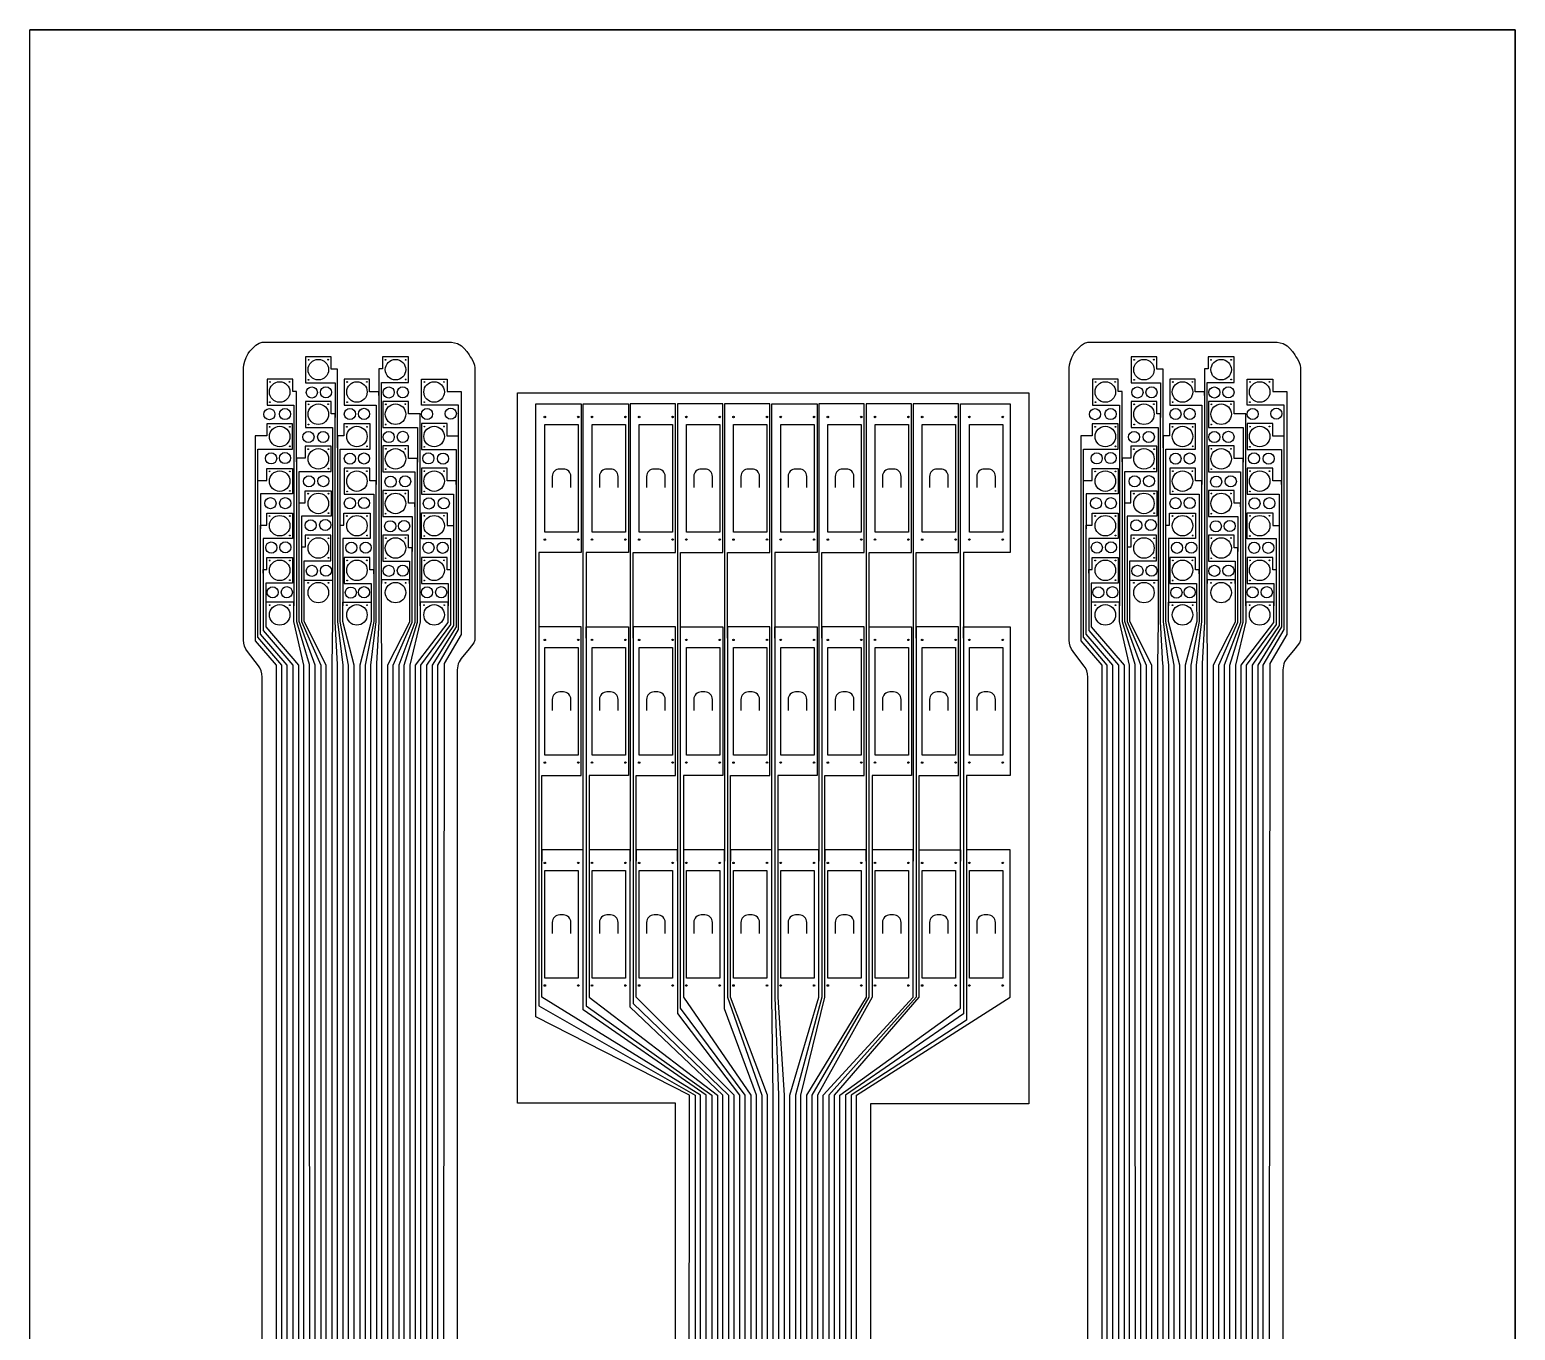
# Model space of a CAD drawing. Header units: inches. Extents: x 12.2 to 52.2, y 11.9 to 81.9.
# Drawn here: x 12.16 to 52.16, y 46.88 to 81.88 of the extents above; entities that cross this region are included whole.
import ezdxf

# ---------------------------------------------------------------- set-up
doc = ezdxf.new("R2010")
doc.units = ezdxf.units.IN
doc.header["$MEASUREMENT"] = 0
for name, color, linetype in [('Foil', 5, 'Continuous'), ('Hole', 10, 'Continuous'), ('Outline', 32, 'Continuous')]:
    doc.layers.add(name, color=color, linetype=linetype)

msp = doc.modelspace()

# ---------------------------------------------------------------- linework, layer by layer
at = {"layer": 'Foil'}
for p, q in [((20.454, 70.629), (20.454, 70.729)), ((42.684, 70.629), (42.684, 70.729)), ((19.415, 68.971), (19.415, 68.979)), ((41.645, 68.971), (41.645, 68.979)), ((20.524, 68.545), (20.524, 68.55)), ((42.754, 68.545), (42.754, 68.55)), ((20.314, 67.069), (20.314, 67.073)), ((42.544, 67.069), (42.544, 67.073))]:
    msp.add_line(p, q, dxfattribs=at)
for points in [[(12.163, 81.879), (52.163, 81.879), (52.163, 11.879), (12.163, 11.879), (12.163, 81.879)], [(20.454, 70.725), (20.454, 70.729), (20.454, 72.74), (20.282, 72.74), (20.282, 73.078), (19.592, 73.078), (19.592, 72.378), (20.384, 72.378), (20.384, 71.44)], [(42.684, 70.725), (42.684, 70.729), (42.684, 72.74), (42.512, 72.74), (42.512, 73.078), (41.822, 73.078), (41.822, 72.378), (42.614, 72.378), (42.614, 71.44)], [(19.345, 70.25), (19.345, 70.35), (19.345, 72.14), (19.243, 72.14), (19.243, 72.478), (18.553, 72.478), (18.553, 71.778), (19.275, 71.778), (19.275, 66.373)], [(21.563, 72.032), (21.563, 72.132), (21.315, 72.132), (21.315, 72.478), (20.631, 72.478), (20.631, 71.778), (21.494, 71.778), (21.494, 69.64)], [(23.712, 70.84), (23.712, 71.778), (22.71, 71.778), (22.71, 72.478), (23.4, 72.478), (23.4, 72.14), (23.783, 72.14), (23.783, 65.608), (23.323, 64.821), (23.298, 37.778), (27.433, 35.674), (27.433, 19.178), (26.213, 19.178), (26.213, 23.178), (27.353, 23.178), (27.353, 25.478)], [(41.575, 70.25), (41.575, 70.35), (41.575, 72.14), (41.473, 72.14), (41.473, 72.478), (40.783, 72.478), (40.783, 71.778), (41.505, 71.778), (41.505, 66.373)], [(43.793, 72.032), (43.793, 72.132), (43.545, 72.132), (43.545, 72.478), (42.861, 72.478), (42.861, 71.778), (43.724, 71.778), (43.724, 69.64)], [(45.942, 70.84), (45.942, 71.778), (44.94, 71.778), (44.94, 72.478), (45.63, 72.478), (45.63, 72.14), (46.013, 72.14), (46.013, 65.608), (45.553, 64.821), (45.528, 37.778), (49.663, 35.674), (49.663, 19.178), (48.443, 19.178), (48.443, 23.178), (49.583, 23.178), (49.583, 25.478)], [(22.673, 66.373), (22.673, 71.54), (22.36, 71.54), (22.36, 71.878), (21.67, 71.878), (21.67, 71.178), (22.603, 71.178), (22.603, 70.241)], [(29.514, 20.146), (29.514, 19.208), (30.516, 19.208), (30.516, 18.508), (29.826, 18.508), (29.826, 18.846), (29.443, 18.846), (29.443, 25.378), (29.903, 26.166), (29.928, 53.208), (25.793, 55.312), (25.793, 71.808), (27.013, 71.808), (27.013, 67.808), (25.873, 67.808), (25.873, 65.508)], [(28.413, 65.508), (28.413, 67.808), (29.553, 67.808), (29.553, 71.808), (28.333, 71.808), (28.333, 59.508)], [(30.953, 65.508), (30.953, 67.808), (32.093, 67.808), (32.093, 71.808), (30.873, 71.808), (30.873, 59.508)], [(33.493, 65.508), (33.493, 67.808), (34.633, 67.808), (34.633, 71.808), (33.413, 71.808), (33.413, 59.508)], [(36.033, 65.508), (36.033, 67.808), (37.173, 67.808), (37.173, 71.808), (35.953, 71.808), (35.953, 59.508)], [(44.903, 66.373), (44.903, 71.54), (44.59, 71.54), (44.59, 71.878), (43.9, 71.878), (43.9, 71.178), (44.833, 71.178), (44.833, 70.241)], [(18.306, 69.65), (18.306, 69.75), (18.543, 69.75), (18.543, 70.073), (19.238, 70.073), (19.238, 69.388), (18.376, 69.388), (18.376, 68.45)], [(23.642, 69.64), (23.642, 69.74), (23.4, 69.74), (23.4, 70.078), (22.71, 70.078), (22.71, 69.378), (23.572, 69.378), (23.572, 68.44)], [(40.536, 69.65), (40.536, 69.75), (40.773, 69.75), (40.773, 70.073), (41.468, 70.073), (41.468, 69.388), (40.606, 69.388), (40.606, 68.45)], [(45.872, 69.64), (45.872, 69.74), (45.63, 69.74), (45.63, 70.078), (44.94, 70.078), (44.94, 69.378), (45.802, 69.378), (45.802, 68.44)], [(19.415, 69.05), (19.415, 69.15), (19.582, 69.15), (19.582, 69.473), (20.278, 69.473), (20.278, 68.788), (19.485, 68.788), (19.485, 67.85)], [(22.533, 69.04), (22.533, 69.14), (22.36, 69.14), (22.36, 69.478), (21.67, 69.478), (21.67, 68.778), (22.465, 68.778), (22.465, 67.84)], [(41.645, 69.05), (41.645, 69.15), (41.812, 69.15), (41.812, 69.473), (42.508, 69.473), (42.508, 68.788), (41.715, 68.788), (41.715, 67.85)], [(44.763, 69.04), (44.763, 69.14), (44.59, 69.14), (44.59, 69.478), (43.9, 69.478), (43.9, 68.778), (44.695, 68.778), (44.695, 67.84)], [(20.524, 68.45), (20.524, 68.55), (20.621, 68.55), (20.621, 68.873), (21.326, 68.873), (21.326, 68.188), (20.594, 68.188), (20.594, 66.373)], [(42.754, 68.45), (42.754, 68.55), (42.851, 68.55), (42.851, 68.873), (43.556, 68.873), (43.556, 68.188), (42.824, 68.188), (42.824, 66.373)], [(18.446, 67.25), (18.446, 67.35), (18.543, 67.35), (18.543, 67.673), (19.239, 67.673), (19.239, 66.988), (18.517, 66.988), (18.517, 66.366)], [(21.424, 67.24), (21.424, 67.34), (21.321, 67.34), (21.321, 67.678), (20.631, 67.678), (20.631, 66.978), (21.353, 66.978), (21.353, 66.373)], [(23.502, 67.24), (23.502, 67.34), (23.4, 67.34), (23.4, 67.678), (22.71, 67.678), (22.71, 66.978), (23.431, 66.978), (23.431, 66.373)], [(40.676, 67.25), (40.676, 67.35), (40.773, 67.35), (40.773, 67.673), (41.469, 67.673), (41.469, 66.988), (40.747, 66.988), (40.747, 66.366)], [(43.654, 67.24), (43.654, 67.34), (43.551, 67.34), (43.551, 67.678), (42.861, 67.678), (42.861, 66.978), (43.583, 66.978), (43.583, 66.373)], [(45.732, 67.24), (45.732, 67.34), (45.63, 67.34), (45.63, 67.678), (44.94, 67.678), (44.94, 66.978), (45.661, 66.978), (45.661, 66.373)], [(19.556, 66.967), (19.556, 67.067), (20.314, 67.067), (20.314, 66.967)], [(22.392, 66.973), (22.392, 67.073), (21.634, 67.073), (21.634, 66.973)], [(41.786, 66.967), (41.786, 67.067), (42.544, 67.067), (42.544, 66.967)], [(44.622, 66.973), (44.622, 67.073), (43.864, 67.073), (43.864, 66.973)], [(27.143, 65.508), (27.143, 65.808), (28.283, 65.808), (28.283, 61.808), (27.223, 61.808), (27.223, 59.508)], [(29.683, 65.508), (29.683, 65.808), (30.823, 65.808), (30.823, 61.808), (29.763, 61.808), (29.763, 59.508)], [(32.223, 65.508), (32.223, 65.808), (33.363, 65.808), (33.363, 61.808), (32.303, 61.808), (32.303, 59.508)], [(34.763, 65.508), (34.763, 65.808), (35.903, 65.808), (35.903, 61.808), (34.843, 61.808), (34.843, 59.508)], [(37.303, 65.508), (37.303, 65.808), (38.563, 65.808), (38.563, 61.808), (37.383, 61.808), (37.383, 59.508)], [(27.063, 59.508), (27.063, 59.808), (25.953, 59.808), (25.953, 59.508)], [(29.603, 59.508), (29.603, 59.808), (28.493, 59.808), (28.493, 59.508)], [(32.143, 59.508), (32.143, 59.808), (31.033, 59.808), (31.033, 59.508)], [(34.683, 59.508), (34.683, 59.808), (33.573, 59.808), (33.573, 59.508)], [(36.113, 59.508), (36.113, 59.808), (37.223, 59.808), (37.223, 59.508)]]:
    msp.add_lwpolyline(points, dxfattribs=at)
for points in [[(22.365, 73.073), (21.66, 73.073), (21.66, 72.75), (21.564, 72.75), (21.564, 65.958), (21.5, 64.816), (21.498, 37.778), (22.353, 35.459), (22.353, 31.178), (23.463, 31.178), (23.463, 35.14), (21.648, 37.778), (21.648, 64.778), (21.634, 65.958), (21.634, 72.388), (22.365, 72.388)], [(44.595, 73.073), (43.89, 73.073), (43.89, 72.75), (43.794, 72.75), (43.794, 65.958), (43.73, 64.816), (43.728, 37.778), (44.583, 35.459), (44.583, 31.178), (45.693, 31.178), (45.693, 35.14), (43.878, 37.778), (43.878, 64.778), (43.864, 65.958), (43.864, 72.388), (44.595, 72.388)], [(19.653, 35.14), (19.653, 29.178), (18.593, 29.178), (18.593, 25.178), (19.733, 25.178), (19.733, 35.14), (20.448, 37.778), (20.448, 64.778), (20.447, 64.794), (20.384, 65.958), (20.384, 71.54), (20.282, 71.54), (20.282, 71.878), (19.592, 71.878), (19.592, 71.178), (20.314, 71.178), (20.314, 65.958), (20.298, 64.788), (20.298, 64.778), (20.298, 37.778)], [(29.724, 22.808), (30.516, 22.808), (30.516, 22.108), (29.826, 22.108), (29.826, 22.446), (29.654, 22.446), (29.654, 25.136), (30.378, 26.208), (30.378, 53.208), (27.063, 55.499), (27.063, 71.808), (28.283, 71.808), (28.283, 67.808), (27.143, 67.808), (27.143, 55.607), (30.528, 53.208), (30.528, 26.208), (29.724, 25.111)], [(30.761, 23.046), (30.866, 23.046), (30.866, 22.708), (31.556, 22.708), (31.556, 23.408), (30.833, 23.408), (30.833, 25.051), (31.428, 26.208), (31.428, 53.208), (29.683, 55.546), (29.683, 67.808), (30.823, 67.808), (30.823, 71.808), (29.603, 71.808), (29.603, 55.407), (31.278, 53.208), (31.278, 26.208), (30.763, 25.051)], [(32.178, 53.208), (32.143, 55.846), (32.143, 71.808), (33.363, 71.808), (33.363, 67.808), (32.223, 67.808), (32.223, 55.846), (32.328, 53.208), (32.328, 26.208), (32.632, 25.028), (32.632, 24.513), (31.873, 24.513), (31.873, 24.514), (31.872, 25.028), (32.178, 26.208)], [(33.671, 23.398), (32.951, 23.398), (32.951, 22.713), (33.644, 22.713), (33.644, 23.036), (33.741, 23.036), (33.741, 25.028), (33.228, 26.208), (33.228, 53.208), (34.763, 55.846), (34.763, 67.808), (35.903, 67.808), (35.903, 71.808), (34.683, 71.808), (34.683, 55.846), (33.078, 53.208), (33.078, 26.208), (33.671, 25.028)], [(37.303, 67.808), (37.303, 55.396), (34.128, 53.208), (34.128, 26.208), (34.85, 25.369), (34.85, 22.436), (34.683, 22.436), (34.683, 22.113), (33.987, 22.113), (33.987, 22.798), (34.78, 22.798), (34.78, 25.272), (33.978, 26.208), (33.978, 53.208), (37.223, 55.547), (37.223, 71.808), (38.563, 71.808), (38.563, 67.808)], [(41.883, 35.14), (41.883, 29.178), (40.823, 29.178), (40.823, 25.178), (41.963, 25.178), (41.963, 35.14), (42.678, 37.778), (42.678, 64.778), (42.677, 64.794), (42.614, 65.958), (42.614, 71.54), (42.512, 71.54), (42.512, 71.878), (41.822, 71.878), (41.822, 71.178), (42.544, 71.178), (42.544, 65.958), (42.528, 64.788), (42.528, 64.778), (42.528, 37.778)], [(18.306, 70.589), (19.239, 70.589), (19.239, 71.274), (18.543, 71.273), (18.543, 70.951), (18.236, 70.951), (18.236, 65.437), (18.798, 64.778), (18.798, 37.778), (14.663, 35.14), (14.663, 31.178), (15.843, 31.178), (15.843, 35.757), (18.948, 37.778), (18.948, 64.778), (18.306, 65.533)], [(19.813, 35.14), (19.813, 31.178), (20.923, 31.178), (20.923, 35.14), (20.748, 37.778), (20.748, 64.778), (20.524, 65.958), (20.524, 70.588), (21.326, 70.588), (21.326, 71.273), (20.621, 71.273), (20.621, 70.95), (20.454, 70.95), (20.454, 65.958), (20.598, 64.778), (20.598, 37.778)], [(23.4, 70.94), (23.4, 71.278), (22.71, 71.278), (22.71, 70.578), (23.642, 70.578), (23.642, 65.811), (22.998, 64.778), (22.998, 37.778), (27.273, 35.14), (27.273, 29.178), (26.213, 29.178), (26.213, 25.178), (27.353, 25.178), (27.353, 35.377), (23.148, 37.778), (23.148, 64.778), (23.712, 65.736), (23.712, 70.94)], [(40.536, 70.589), (41.469, 70.589), (41.469, 71.274), (40.773, 71.273), (40.773, 70.951), (40.466, 70.951), (40.466, 65.437), (41.028, 64.778), (41.028, 37.778), (36.893, 35.14), (36.893, 31.178), (38.073, 31.178), (38.073, 35.757), (41.178, 37.778), (41.178, 64.778), (40.536, 65.533)], [(42.043, 35.14), (42.043, 31.178), (43.153, 31.178), (43.153, 35.14), (42.978, 37.778), (42.978, 64.778), (42.754, 65.958), (42.754, 70.588), (43.556, 70.588), (43.556, 71.273), (42.851, 71.273), (42.851, 70.95), (42.684, 70.95), (42.684, 65.958), (42.828, 64.778), (42.828, 37.778)], [(45.63, 70.94), (45.63, 71.278), (44.94, 71.278), (44.94, 70.578), (45.872, 70.578), (45.872, 65.811), (45.228, 64.778), (45.228, 37.778), (49.503, 35.14), (49.503, 29.178), (48.443, 29.178), (48.443, 25.178), (49.583, 25.178), (49.583, 35.377), (45.378, 37.778), (45.378, 64.778), (45.942, 65.736), (45.942, 70.94)], [(17.273, 35.14), (17.273, 31.178), (18.383, 31.178), (18.383, 35.14), (19.848, 37.778), (19.848, 64.778), (19.415, 65.958), (19.415, 69.988), (20.278, 69.988), (20.278, 70.673), (19.582, 70.673), (19.582, 70.35), (19.345, 70.35), (19.345, 65.958), (19.69, 64.803), (19.698, 37.778)], [(22.36, 70.341), (22.36, 70.678), (21.67, 70.678), (21.67, 69.978), (22.533, 69.979), (22.533, 65.931), (22.098, 64.778), (22.098, 37.778), (24.733, 35.14), (24.733, 29.178), (23.673, 29.178), (23.673, 25.178), (24.813, 25.178), (24.813, 35.31), (22.248, 37.778), (22.248, 64.778), (22.603, 65.935), (22.603, 70.341)], [(39.503, 35.14), (39.503, 31.178), (40.613, 31.178), (40.613, 35.14), (42.078, 37.778), (42.078, 64.778), (41.645, 65.958), (41.645, 69.988), (42.508, 69.988), (42.508, 70.673), (41.812, 70.673), (41.812, 70.35), (41.575, 70.35), (41.575, 65.958), (41.92, 64.803), (41.928, 37.778)], [(44.59, 70.341), (44.59, 70.678), (43.9, 70.678), (43.9, 69.978), (44.763, 69.979), (44.763, 65.931), (44.328, 64.778), (44.328, 37.778), (46.963, 35.14), (46.963, 29.178), (45.903, 29.178), (45.903, 25.178), (47.043, 25.178), (47.043, 35.31), (44.478, 37.778), (44.478, 64.778), (44.833, 65.935), (44.833, 70.341)], [(21.133, 25.178), (22.273, 25.178), (22.273, 35.14), (21.348, 37.778), (21.348, 64.778), (21.494, 65.958), (21.494, 69.74), (21.321, 69.74), (21.321, 70.078), (20.631, 70.078), (20.631, 69.378), (21.424, 69.378), (21.424, 65.958), (21.198, 64.778), (21.198, 37.778), (22.193, 35.14), (22.193, 29.178), (21.133, 29.178)], [(43.363, 25.178), (44.503, 25.178), (44.503, 35.14), (43.578, 37.778), (43.578, 64.778), (43.724, 65.958), (43.724, 69.74), (43.551, 69.74), (43.551, 70.078), (42.861, 70.078), (42.861, 69.378), (43.654, 69.378), (43.654, 65.958), (43.428, 64.778), (43.428, 37.778), (44.423, 35.14), (44.423, 29.178), (43.363, 29.178)], [(15.923, 23.178), (15.923, 35.59), (19.098, 37.778), (19.098, 64.778), (18.376, 65.617), (18.376, 68.55), (18.543, 68.55), (18.543, 68.873), (19.239, 68.873), (19.239, 68.188), (18.446, 68.188), (18.446, 65.714), (19.248, 64.778), (19.248, 37.778), (16.003, 35.439), (16.003, 19.178), (14.663, 19.178), (14.663, 23.178)], [(23.502, 68.178), (22.71, 68.178), (22.71, 68.878), (23.4, 68.878), (23.4, 68.54), (23.572, 68.54), (23.572, 65.85), (22.848, 64.778), (22.848, 37.778), (26.163, 35.487), (26.163, 19.178), (24.943, 19.178), (24.943, 23.178), (26.083, 23.178), (26.083, 35.379), (22.698, 37.778), (22.698, 64.778), (23.502, 65.875)], [(38.153, 23.178), (38.153, 35.59), (41.328, 37.778), (41.328, 64.778), (40.606, 65.617), (40.606, 68.55), (40.773, 68.55), (40.773, 68.873), (41.469, 68.873), (41.469, 68.188), (40.676, 68.188), (40.676, 65.714), (41.478, 64.778), (41.478, 37.778), (38.233, 35.439), (38.233, 19.178), (36.893, 19.178), (36.893, 23.178)], [(45.732, 68.178), (44.94, 68.178), (44.94, 68.878), (45.63, 68.878), (45.63, 68.54), (45.802, 68.54), (45.802, 65.85), (45.078, 64.778), (45.078, 37.778), (48.393, 35.487), (48.393, 19.178), (47.173, 19.178), (47.173, 23.178), (48.313, 23.178), (48.313, 35.379), (44.928, 37.778), (44.928, 64.778), (45.732, 65.875)], [(19.555, 67.588), (20.275, 67.588), (20.275, 68.273), (19.582, 68.273), (19.582, 67.95), (19.485, 67.95), (19.485, 65.958), (19.998, 64.778), (19.998, 37.778), (18.463, 35.14), (18.463, 23.178), (17.323, 23.178), (17.323, 19.178), (18.543, 19.178), (18.543, 35.14), (20.148, 37.778), (20.148, 64.778), (19.555, 65.958)], [(22.465, 67.94), (22.36, 67.94), (22.36, 68.278), (21.67, 68.278), (21.67, 67.578), (22.393, 67.578), (22.393, 65.935), (21.798, 64.778), (21.798, 37.778), (23.543, 35.44), (23.543, 23.178), (22.403, 23.178), (22.403, 19.178), (23.623, 19.178), (23.623, 35.579), (21.948, 37.778), (21.948, 64.778), (22.463, 65.935)], [(41.785, 67.588), (42.505, 67.588), (42.505, 68.273), (41.812, 68.273), (41.812, 67.95), (41.715, 67.95), (41.715, 65.958), (42.228, 64.778), (42.228, 37.778), (40.693, 35.14), (40.693, 23.178), (39.553, 23.178), (39.553, 19.178), (40.773, 19.178), (40.773, 35.14), (42.378, 37.778), (42.378, 64.778), (41.785, 65.958)], [(44.695, 67.94), (44.59, 67.94), (44.59, 68.278), (43.9, 68.278), (43.9, 67.578), (44.623, 67.578), (44.623, 65.935), (44.028, 64.778), (44.028, 37.778), (45.773, 35.44), (45.773, 23.178), (44.633, 23.178), (44.633, 19.178), (45.853, 19.178), (45.853, 35.579), (44.178, 37.778), (44.178, 64.778), (44.693, 65.935)], [(19.548, 64.778), (19.275, 65.958), (19.275, 66.473), (18.517, 66.473), (18.516, 65.81), (19.398, 64.778), (19.398, 37.778), (17.113, 35.14), (17.113, 29.178), (16.053, 29.178), (16.053, 25.178), (17.193, 25.178), (17.193, 35.14), (19.548, 37.778)], [(21.048, 37.778), (21.083, 35.14), (21.083, 19.178), (19.863, 19.178), (19.863, 23.178), (21.003, 23.178), (21.003, 35.14), (20.898, 37.778), (20.898, 64.778), (20.594, 65.958), (20.594, 66.473), (21.353, 66.473), (21.353, 66.472), (21.354, 65.958), (21.048, 64.778)], [(22.673, 65.946), (22.398, 64.778), (22.398, 37.778), (24.893, 35.411), (24.893, 31.178), (26.003, 31.178), (26.003, 35.14), (22.548, 37.778), (22.548, 64.778), (23.432, 65.924), (23.431, 66.473), (22.673, 66.473)], [(41.778, 64.778), (41.505, 65.958), (41.505, 66.473), (40.747, 66.473), (40.746, 65.81), (41.628, 64.778), (41.628, 37.778), (39.343, 35.14), (39.343, 29.178), (38.283, 29.178), (38.283, 25.178), (39.423, 25.178), (39.423, 35.14), (41.778, 37.778)], [(43.278, 37.778), (43.313, 35.14), (43.313, 19.178), (42.093, 19.178), (42.093, 23.178), (43.233, 23.178), (43.233, 35.14), (43.128, 37.778), (43.128, 64.778), (42.824, 65.958), (42.824, 66.473), (43.583, 66.473), (43.583, 66.472), (43.584, 65.958), (43.278, 64.778)], [(44.903, 65.946), (44.628, 64.778), (44.628, 37.778), (47.123, 35.411), (47.123, 31.178), (48.233, 31.178), (48.233, 35.14), (44.778, 37.778), (44.778, 64.778), (45.662, 65.924), (45.661, 66.473), (44.903, 66.473)], [(29.826, 20.046), (29.826, 19.708), (30.516, 19.708), (30.516, 20.408), (29.584, 20.408), (29.584, 25.175), (30.228, 26.208), (30.228, 53.208), (25.953, 55.846), (25.953, 61.808), (27.013, 61.808), (27.013, 65.808), (25.873, 65.808), (25.873, 55.609), (30.078, 53.208), (30.078, 26.208), (29.514, 25.251), (29.514, 20.046)], [(30.866, 20.645), (30.866, 20.308), (31.556, 20.308), (31.556, 21.008), (30.693, 21.007), (30.693, 25.055), (31.128, 26.208), (31.128, 53.208), (28.493, 55.846), (28.493, 61.808), (29.553, 61.808), (29.553, 65.808), (28.413, 65.808), (28.413, 55.676), (30.978, 53.208), (30.978, 26.208), (30.623, 25.051), (30.623, 20.645)], [(32.093, 65.808), (30.953, 65.808), (30.953, 55.846), (31.878, 53.208), (31.878, 26.208), (31.732, 25.028), (31.732, 21.246), (31.905, 21.246), (31.905, 20.908), (32.595, 20.908), (32.595, 21.608), (31.802, 21.608), (31.802, 25.028), (32.028, 26.208), (32.028, 53.208), (31.033, 55.846), (31.033, 61.808), (32.093, 61.808)], [(33.573, 55.846), (33.573, 61.808), (34.633, 61.808), (34.633, 65.808), (33.493, 65.808), (33.493, 55.846), (32.778, 53.208), (32.778, 26.208), (32.779, 26.192), (32.842, 25.028), (32.842, 19.446), (32.944, 19.446), (32.944, 19.108), (33.634, 19.108), (33.634, 19.808), (32.912, 19.808), (32.912, 25.028), (32.928, 26.198), (32.928, 26.208), (32.928, 53.208)], [(33.678, 26.208), (33.951, 25.028), (33.951, 24.513), (34.709, 24.513), (34.71, 25.176), (33.828, 26.208), (33.828, 53.208), (36.113, 55.846), (36.113, 61.808), (37.173, 61.808), (37.173, 65.808), (36.033, 65.808), (36.033, 55.846), (33.678, 53.208)], [(30.553, 25.04), (30.828, 26.208), (30.828, 53.208), (28.333, 55.575), (28.333, 59.808), (27.223, 59.808), (27.223, 55.846), (30.678, 53.208), (30.678, 26.208), (29.794, 25.062), (29.795, 24.513), (30.553, 24.513)], [(30.861, 17.913), (31.566, 17.913), (31.566, 18.236), (31.662, 18.236), (31.662, 25.028), (31.726, 26.17), (31.728, 53.208), (30.873, 55.527), (30.873, 59.808), (29.763, 59.808), (29.763, 55.846), (31.578, 53.208), (31.578, 26.208), (31.592, 25.028), (31.592, 18.598), (30.861, 18.598)], [(33.413, 55.846), (33.413, 59.808), (32.303, 59.808), (32.303, 55.846), (32.478, 53.208), (32.478, 26.208), (32.702, 25.028), (32.702, 20.398), (31.9, 20.398), (31.9, 19.713), (32.605, 19.713), (32.605, 20.036), (32.772, 20.036), (32.772, 25.028), (32.628, 26.208), (32.628, 53.208)], [(35.953, 55.846), (35.953, 59.808), (34.843, 59.808), (34.843, 55.846), (33.378, 53.208), (33.378, 26.208), (33.811, 25.028), (33.811, 20.998), (32.948, 20.998), (32.948, 20.313), (33.644, 20.313), (33.644, 20.636), (33.881, 20.636), (33.881, 25.028), (33.536, 26.183), (33.528, 53.208)], [(34.92, 20.398), (33.987, 20.398), (33.987, 19.713), (34.683, 19.713), (34.683, 20.036), (34.99, 20.036), (34.99, 25.549), (34.428, 26.208), (34.428, 53.208), (38.563, 55.846), (38.563, 59.808), (37.383, 59.808), (37.383, 55.229), (34.278, 53.208), (34.278, 26.208), (34.92, 25.453)]]:
    msp.add_lwpolyline(points, close=True, dxfattribs=at)
for centre, radius in [((19.672, 72.998), 0.00995), ((20.199, 73), 0.00995), ((21.74, 72.993), 0.00995), ((22.285, 72.993), 0.00995), ((41.902, 72.998), 0.00995), ((42.429, 73), 0.00995), ((43.97, 72.993), 0.00995), ((44.515, 72.993), 0.00995), ((18.633, 72.398), 0.00995), ((19.16, 72.4), 0.00995), ((19.669, 72.455), 0.00995), ((20.711, 72.398), 0.00995), ((21.238, 72.4), 0.00995), ((22.285, 72.467), 0.00995), ((22.79, 72.398), 0.00995), ((23.317, 72.4), 0.00995), ((40.863, 72.398), 0.00995), ((41.39, 72.4), 0.00995), ((41.899, 72.455), 0.00995), ((42.941, 72.398), 0.00995), ((43.468, 72.4), 0.00995), ((44.515, 72.467), 0.00995), ((45.02, 72.398), 0.00995), ((45.547, 72.4), 0.00995), ((18.63, 71.855), 0.00995), ((19.672, 71.798), 0.00995), ((20.199, 71.8), 0.00995), ((20.708, 71.855), 0.00995), ((21.75, 71.798), 0.00995), ((22.277, 71.8), 0.00995), ((22.787, 71.855), 0.00995), ((40.86, 71.855), 0.00995), ((41.902, 71.798), 0.00995), ((42.429, 71.8), 0.00995), ((42.938, 71.855), 0.00995), ((43.98, 71.798), 0.00995), ((44.507, 71.8), 0.00995), ((45.017, 71.855), 0.00995), ((18.623, 71.193), 0.00995), ((19.168, 71.193), 0.00995), ((19.669, 71.255), 0.00995), ((20.701, 71.193), 0.00995), ((21.246, 71.193), 0.00995), ((21.747, 71.255), 0.00995), ((22.79, 71.198), 0.00995), ((23.317, 71.2), 0.00995), ((26.033, 71.458), 0.02), ((26.933, 71.458), 0.02), ((27.303, 71.458), 0.02), ((28.203, 71.458), 0.02), ((28.573, 71.458), 0.02), ((29.473, 71.458), 0.02), ((29.843, 71.458), 0.02), ((30.743, 71.458), 0.02), ((31.113, 71.458), 0.02), ((32.013, 71.458), 0.02), ((32.383, 71.458), 0.02), ((33.283, 71.458), 0.02), ((33.653, 71.458), 0.02), ((34.553, 71.458), 0.02), ((34.923, 71.458), 0.02), ((35.823, 71.458), 0.02), ((36.193, 71.458), 0.02), ((37.093, 71.458), 0.02), ((37.463, 71.458), 0.02), ((38.363, 71.458), 0.02), ((40.853, 71.193), 0.00995), ((41.398, 71.193), 0.00995), ((41.899, 71.255), 0.00995), ((42.931, 71.193), 0.00995), ((43.476, 71.193), 0.00995), ((43.977, 71.255), 0.00995), ((45.02, 71.198), 0.00995), ((45.547, 71.2), 0.00995), ((19.168, 70.667), 0.00995), ((19.662, 70.593), 0.00995), ((20.207, 70.593), 0.00995), ((21.246, 70.667), 0.00995), ((21.75, 70.598), 0.00995), ((22.277, 70.6), 0.00995), ((22.787, 70.655), 0.00995), ((41.398, 70.667), 0.00995), ((41.892, 70.593), 0.00995), ((42.437, 70.593), 0.00995), ((43.476, 70.667), 0.00995), ((43.98, 70.598), 0.00995), ((44.507, 70.6), 0.00995), ((45.017, 70.655), 0.00995), ((18.623, 69.993), 0.00995), ((19.168, 69.993), 0.00995), ((20.207, 70.067), 0.00995), ((20.711, 69.998), 0.00995), ((21.238, 70), 0.00995), ((21.747, 70.055), 0.00995), ((22.79, 69.998), 0.00995), ((23.317, 70), 0.00995), ((40.853, 69.993), 0.00995), ((41.398, 69.993), 0.00995), ((42.437, 70.067), 0.00995), ((42.941, 69.998), 0.00995), ((43.468, 70), 0.00995), ((43.977, 70.055), 0.00995), ((45.02, 69.998), 0.00995), ((45.547, 70), 0.00995), ((19.168, 69.467), 0.00995), ((19.662, 69.393), 0.00995), ((20.207, 69.393), 0.00995), ((20.708, 69.455), 0.00995), ((21.75, 69.398), 0.00995), ((22.277, 69.4), 0.00995), ((22.787, 69.455), 0.00995), ((41.398, 69.467), 0.00995), ((41.892, 69.393), 0.00995), ((42.437, 69.393), 0.00995), ((42.938, 69.455), 0.00995), ((43.98, 69.398), 0.00995), ((44.507, 69.4), 0.00995), ((45.017, 69.455), 0.00995), ((18.623, 68.793), 0.00995), ((19.168, 68.793), 0.00995), ((20.207, 68.867), 0.00995), ((20.701, 68.793), 0.00995), ((21.246, 68.793), 0.00995), ((21.747, 68.855), 0.00995), ((22.79, 68.798), 0.00995), ((23.317, 68.8), 0.00995), ((40.853, 68.793), 0.00995), ((41.398, 68.793), 0.00995), ((42.437, 68.867), 0.00995), ((42.931, 68.793), 0.00995), ((43.476, 68.793), 0.00995), ((43.977, 68.855), 0.00995), ((45.02, 68.798), 0.00995), ((45.547, 68.8), 0.00995), ((19.168, 68.267), 0.00995), ((19.662, 68.193), 0.00995), ((20.207, 68.193), 0.00995), ((21.246, 68.267), 0.00995), ((21.75, 68.198), 0.00995), ((22.277, 68.2), 0.00995), ((22.787, 68.255), 0.00995), ((26.033, 68.158), 0.02), ((26.933, 68.158), 0.02), ((27.303, 68.158), 0.02), ((28.203, 68.158), 0.02), ((28.573, 68.158), 0.02), ((29.473, 68.158), 0.02), ((29.843, 68.158), 0.02), ((30.743, 68.158), 0.02), ((31.113, 68.158), 0.02), ((32.013, 68.158), 0.02), ((32.383, 68.158), 0.02), ((33.283, 68.158), 0.02), ((33.653, 68.158), 0.02), ((34.553, 68.158), 0.02), ((34.923, 68.158), 0.02), ((35.823, 68.158), 0.02), ((36.193, 68.158), 0.02), ((37.093, 68.158), 0.02), ((37.463, 68.158), 0.02), ((38.363, 68.158), 0.02), ((41.398, 68.267), 0.00995), ((41.892, 68.193), 0.00995), ((42.437, 68.193), 0.00995), ((43.476, 68.267), 0.00995), ((43.98, 68.198), 0.00995), ((44.507, 68.2), 0.00995), ((45.017, 68.255), 0.00995), ((18.623, 67.593), 0.00995), ((19.168, 67.593), 0.00995), ((20.207, 67.667), 0.00995), ((20.711, 67.598), 0.00995), ((21.238, 67.6), 0.00995), ((21.747, 67.655), 0.00995), ((22.79, 67.598), 0.00995), ((23.317, 67.6), 0.00995), ((40.853, 67.593), 0.00995), ((41.398, 67.593), 0.00995), ((42.437, 67.667), 0.00995), ((42.941, 67.598), 0.00995), ((43.468, 67.6), 0.00995), ((43.977, 67.655), 0.00995), ((45.02, 67.598), 0.00995), ((45.547, 67.6), 0.00995), ((19.168, 67.067), 0.00995), ((19.662, 66.993), 0.00995), ((20.207, 66.993), 0.00995), ((20.708, 67.055), 0.00995), ((21.74, 66.993), 0.00995), ((22.285, 66.993), 0.00995), ((22.787, 67.055), 0.00995), ((41.398, 67.067), 0.00995), ((41.892, 66.993), 0.00995), ((42.437, 66.993), 0.00995), ((42.938, 67.055), 0.00995), ((43.97, 66.993), 0.00995), ((44.515, 66.993), 0.00995), ((45.017, 67.055), 0.00995), ((18.623, 66.393), 0.00995), ((19.168, 66.393), 0.00995), ((20.701, 66.393), 0.00995), ((21.246, 66.393), 0.00995), ((22.78, 66.393), 0.00995), ((23.325, 66.393), 0.00995), ((40.853, 66.393), 0.00995), ((41.398, 66.393), 0.00995), ((42.931, 66.393), 0.00995), ((43.476, 66.393), 0.00995), ((45.01, 66.393), 0.00995), ((45.555, 66.393), 0.00995), ((26.033, 65.458), 0.02), ((26.933, 65.458), 0.02), ((27.303, 65.458), 0.02), ((28.203, 65.458), 0.02), ((28.573, 65.458), 0.02), ((29.473, 65.458), 0.02), ((29.843, 65.458), 0.02), ((30.743, 65.458), 0.02), ((31.113, 65.458), 0.02), ((32.013, 65.458), 0.02), ((32.383, 65.458), 0.02), ((33.283, 65.458), 0.02), ((33.653, 65.458), 0.02), ((34.553, 65.458), 0.02), ((34.923, 65.458), 0.02), ((35.823, 65.458), 0.02), ((36.193, 65.458), 0.02), ((37.093, 65.458), 0.02), ((37.463, 65.458), 0.02), ((38.363, 65.458), 0.02), ((26.033, 62.158), 0.02), ((26.933, 62.158), 0.02), ((27.303, 62.158), 0.02), ((28.203, 62.158), 0.02), ((28.573, 62.158), 0.02), ((29.473, 62.158), 0.02), ((29.843, 62.158), 0.02), ((30.743, 62.158), 0.02), ((31.113, 62.158), 0.02), ((32.013, 62.158), 0.02), ((32.383, 62.158), 0.02), ((33.283, 62.158), 0.02), ((33.653, 62.158), 0.02), ((34.553, 62.158), 0.02), ((34.923, 62.158), 0.02), ((35.823, 62.158), 0.02), ((36.193, 62.158), 0.02), ((37.093, 62.158), 0.02), ((37.463, 62.158), 0.02), ((38.363, 62.158), 0.02), ((26.033, 59.458), 0.02), ((26.933, 59.458), 0.02), ((27.303, 59.458), 0.02), ((28.203, 59.458), 0.02), ((28.573, 59.458), 0.02), ((29.473, 59.458), 0.02), ((29.843, 59.458), 0.02), ((30.743, 59.458), 0.02), ((31.113, 59.458), 0.02), ((32.013, 59.458), 0.02), ((32.383, 59.458), 0.02), ((33.283, 59.458), 0.02), ((33.653, 59.458), 0.02), ((34.553, 59.458), 0.02), ((34.923, 59.458), 0.02), ((35.823, 59.458), 0.02), ((36.193, 59.458), 0.02), ((37.093, 59.458), 0.02), ((37.463, 59.458), 0.02), ((38.363, 59.458), 0.02), ((26.033, 56.158), 0.02), ((26.933, 56.158), 0.02), ((27.303, 56.158), 0.02), ((28.203, 56.158), 0.02), ((28.573, 56.158), 0.02), ((29.473, 56.158), 0.02), ((29.843, 56.158), 0.02), ((30.743, 56.158), 0.02), ((31.113, 56.158), 0.02), ((32.013, 56.158), 0.02), ((32.383, 56.158), 0.02), ((33.283, 56.158), 0.02), ((33.653, 56.158), 0.02), ((34.553, 56.158), 0.02), ((34.923, 56.158), 0.02), ((35.823, 56.158), 0.02), ((36.193, 56.158), 0.02), ((37.093, 56.158), 0.02), ((37.463, 56.158), 0.02), ((38.363, 56.158), 0.02)]:
    msp.add_circle(centre, radius, dxfattribs=at)
at = {"layer": 'Hole'}
msp.add_lwpolyline([(12.163, 81.879), (52.163, 81.879), (52.163, 11.879), (12.163, 11.879), (12.163, 81.879)], dxfattribs=at)
for points in [[(26.933, 68.355), (26.033, 68.355), (26.033, 71.255), (26.933, 71.255)], [(28.203, 68.355), (27.303, 68.355), (27.303, 71.255), (28.203, 71.255)], [(29.473, 68.355), (28.573, 68.355), (28.573, 71.255), (29.473, 71.255)], [(30.743, 68.355), (29.843, 68.355), (29.843, 71.255), (30.743, 71.255)], [(32.013, 68.355), (31.113, 68.355), (31.113, 71.255), (32.013, 71.255)], [(33.283, 68.355), (32.383, 68.355), (32.383, 71.255), (33.283, 71.255)], [(34.553, 68.355), (33.653, 68.355), (33.653, 71.255), (34.553, 71.255)], [(35.823, 68.355), (34.923, 68.355), (34.923, 71.255), (35.823, 71.255)], [(37.093, 68.355), (36.193, 68.355), (36.193, 71.255), (37.093, 71.255)], [(38.363, 68.355), (37.463, 68.355), (37.463, 71.255), (38.363, 71.255)], [(26.933, 62.355), (26.033, 62.355), (26.033, 65.255), (26.933, 65.255)], [(28.203, 62.355), (27.303, 62.355), (27.303, 65.255), (28.203, 65.255)], [(29.473, 62.355), (28.573, 62.355), (28.573, 65.255), (29.473, 65.255)], [(30.743, 62.355), (29.843, 62.355), (29.843, 65.255), (30.743, 65.255)], [(32.013, 62.355), (31.113, 62.355), (31.113, 65.255), (32.013, 65.255)], [(33.283, 62.355), (32.383, 62.355), (32.383, 65.255), (33.283, 65.255)], [(34.553, 62.355), (33.653, 62.355), (33.653, 65.255), (34.553, 65.255)], [(35.823, 62.355), (34.923, 62.355), (34.923, 65.255), (35.823, 65.255)], [(37.093, 62.355), (36.193, 62.355), (36.193, 65.255), (37.093, 65.255)], [(38.363, 62.355), (37.463, 62.355), (37.463, 65.255), (38.363, 65.255)], [(26.933, 56.355), (26.033, 56.355), (26.033, 59.255), (26.933, 59.255)], [(28.203, 56.355), (27.303, 56.355), (27.303, 59.255), (28.203, 59.255)], [(29.473, 56.355), (28.573, 56.355), (28.573, 59.255), (29.473, 59.255)], [(30.743, 56.355), (29.843, 56.355), (29.843, 59.255), (30.743, 59.255)], [(32.013, 56.355), (31.113, 56.355), (31.113, 59.255), (32.013, 59.255)], [(33.283, 56.355), (32.383, 56.355), (32.383, 59.255), (33.283, 59.255)], [(34.553, 56.355), (33.653, 56.355), (33.653, 59.255), (34.553, 59.255)], [(35.823, 56.355), (34.923, 56.355), (34.923, 59.255), (35.823, 59.255)], [(37.093, 56.355), (36.193, 56.355), (36.193, 59.255), (37.093, 59.255)], [(38.363, 56.355), (37.463, 56.355), (37.463, 59.255), (38.363, 59.255)]]:
    msp.add_lwpolyline(points, close=True, dxfattribs=at)
for centre in [(19.934, 72.731), (22.012, 72.731), (42.164, 72.731), (44.242, 72.731), (18.894, 72.131), (20.973, 72.131), (23.051, 72.131), (41.124, 72.131), (43.203, 72.131), (45.281, 72.131), (19.934, 71.531), (22.012, 71.531), (42.164, 71.531), (44.242, 71.531), (18.894, 70.931), (20.973, 70.931), (23.051, 70.931), (41.124, 70.931), (43.203, 70.931), (45.281, 70.931), (19.934, 70.331), (22.012, 70.331), (42.164, 70.331), (44.242, 70.331), (18.894, 69.731), (20.973, 69.731), (23.051, 69.731), (41.124, 69.731), (43.203, 69.731), (45.281, 69.731), (19.934, 69.131), (22.012, 69.131), (42.164, 69.131), (44.242, 69.131), (18.894, 68.531), (20.973, 68.531), (23.051, 68.531), (41.124, 68.531), (43.203, 68.531), (45.281, 68.531), (19.934, 67.931), (22.012, 67.931), (42.164, 67.931), (44.242, 67.931), (18.894, 67.331), (20.973, 67.331), (23.051, 67.331), (41.124, 67.331), (43.203, 67.331), (45.281, 67.331), (19.934, 66.731), (22.012, 66.731), (42.164, 66.731), (44.242, 66.731), (18.894, 66.131), (20.973, 66.131), (23.051, 66.131), (41.124, 66.131), (43.203, 66.131), (45.281, 66.131)]:
    msp.add_circle(centre, 0.276, dxfattribs=at)
at = {"layer": 'Outline'}
msp.add_lwpolyline([(52.163, 81.879), (52.163, 11.879), (12.163, 11.879), (12.163, 81.879), (52.163, 81.879), (52.163, 11.879), (12.163, 11.879), (52.163, 11.879), (52.163, 81.879), (12.163, 81.879)], close=True, dxfattribs=at)
for points in [[(18.423, 38.009), (18.423, 64.459), (18.416, 64.544), (18.395, 64.625), (18.359, 64.703), (18.319, 64.764), (18.027, 65.144), (17.982, 65.213), (17.949, 65.289), (17.929, 65.369), (17.923, 65.449), (17.923, 72.779), (17.93, 72.864), (17.955, 72.956), (17.99, 73.061), (18.042, 73.163), (18.092, 73.226), (18.168, 73.312), (18.252, 73.386), (18.337, 73.442), (18.423, 73.467), (23.523, 73.467), (23.68, 73.434), (23.791, 73.37), (23.864, 73.297), (23.935, 73.217), (23.994, 73.128), (24.026, 73.078), (24.058, 73.03), (24.101, 72.947), (24.137, 72.851), (24.147, 72.779), (24.147, 65.449), (24.121, 65.377), (23.993, 65.214), (23.777, 64.959), (23.723, 64.871), (23.698, 64.81), (23.673, 64.654), (23.673, 37.998)], [(40.653, 38.009), (40.653, 64.459), (40.646, 64.544), (40.625, 64.625), (40.589, 64.703), (40.549, 64.764), (40.257, 65.144), (40.212, 65.213), (40.179, 65.289), (40.159, 65.369), (40.153, 65.449), (40.153, 72.779), (40.16, 72.864), (40.185, 72.956), (40.22, 73.061), (40.272, 73.163), (40.322, 73.226), (40.398, 73.312), (40.482, 73.386), (40.567, 73.442), (40.653, 73.467), (45.753, 73.467), (45.91, 73.434), (46.021, 73.37), (46.094, 73.297), (46.165, 73.217), (46.224, 73.128), (46.256, 73.078), (46.288, 73.03), (46.331, 72.947), (46.367, 72.851), (46.377, 72.779), (46.377, 65.449), (46.351, 65.377), (46.223, 65.214), (46.007, 64.959), (45.953, 64.871), (45.928, 64.81), (45.903, 64.654), (45.903, 37.998)], [(29.553, 26.332), (29.553, 52.988), (25.293, 52.988), (25.293, 72.108), (39.063, 72.107), (39.063, 52.977), (34.803, 52.977), (34.803, 26.527)]]:
    msp.add_lwpolyline(points, dxfattribs=at)
for points in [[(26.733, 69.557), (26.733, 69.857, 0.414214), (26.533, 70.057), (26.483, 70.057), (26.433, 70.057, 0.414214), (26.233, 69.857), (26.233, 69.557)], [(28.003, 69.557), (28.003, 69.857, 0.414214), (27.803, 70.057), (27.753, 70.057), (27.703, 70.057, 0.414214), (27.503, 69.857), (27.503, 69.557)], [(29.273, 69.557), (29.273, 69.857, 0.414214), (29.073, 70.057), (29.023, 70.057), (28.973, 70.057, 0.414214), (28.773, 69.857), (28.773, 69.557)], [(30.543, 69.557), (30.543, 69.857, 0.414214), (30.343, 70.057), (30.293, 70.057), (30.243, 70.057, 0.414214), (30.043, 69.857), (30.043, 69.557)], [(31.813, 69.557), (31.813, 69.857, 0.414214), (31.613, 70.057), (31.563, 70.057), (31.513, 70.057, 0.414214), (31.313, 69.857), (31.313, 69.557)], [(33.083, 69.557), (33.083, 69.857, 0.414214), (32.883, 70.057), (32.833, 70.057), (32.783, 70.057, 0.414214), (32.583, 69.857), (32.583, 69.557)], [(34.353, 69.557), (34.353, 69.857, 0.414214), (34.153, 70.057), (34.103, 70.057), (34.053, 70.057, 0.414214), (33.853, 69.857), (33.853, 69.557)], [(35.623, 69.557), (35.623, 69.857, 0.414214), (35.423, 70.057), (35.373, 70.057), (35.323, 70.057, 0.414214), (35.123, 69.857), (35.123, 69.557)], [(36.893, 69.557), (36.893, 69.857, 0.414214), (36.693, 70.057), (36.643, 70.057), (36.593, 70.057, 0.414214), (36.393, 69.857), (36.393, 69.557)], [(38.163, 69.557), (38.163, 69.857, 0.414214), (37.963, 70.057), (37.913, 70.057), (37.863, 70.057, 0.414214), (37.663, 69.857), (37.663, 69.557)], [(26.733, 63.557), (26.733, 63.857, 0.414214), (26.533, 64.057), (26.483, 64.057), (26.433, 64.057, 0.414214), (26.233, 63.857), (26.233, 63.557)], [(28.003, 63.557), (28.003, 63.857, 0.414214), (27.803, 64.057), (27.753, 64.057), (27.703, 64.057, 0.414214), (27.503, 63.857), (27.503, 63.557)], [(29.273, 63.557), (29.273, 63.857, 0.414214), (29.073, 64.057), (29.023, 64.057), (28.973, 64.057, 0.414214), (28.773, 63.857), (28.773, 63.557)], [(30.543, 63.557), (30.543, 63.857, 0.414214), (30.343, 64.057), (30.293, 64.057), (30.243, 64.057, 0.414214), (30.043, 63.857), (30.043, 63.557)], [(31.813, 63.557), (31.813, 63.857, 0.414214), (31.613, 64.057), (31.563, 64.057), (31.513, 64.057, 0.414214), (31.313, 63.857), (31.313, 63.557)], [(33.083, 63.557), (33.083, 63.857, 0.414214), (32.883, 64.057), (32.833, 64.057), (32.783, 64.057, 0.414214), (32.583, 63.857), (32.583, 63.557)], [(34.353, 63.557), (34.353, 63.857, 0.414214), (34.153, 64.057), (34.103, 64.057), (34.053, 64.057, 0.414214), (33.853, 63.857), (33.853, 63.557)], [(35.623, 63.557), (35.623, 63.857, 0.414214), (35.423, 64.057), (35.373, 64.057), (35.323, 64.057, 0.414214), (35.123, 63.857), (35.123, 63.557)], [(36.893, 63.557), (36.893, 63.857, 0.414214), (36.693, 64.057), (36.643, 64.057), (36.593, 64.057, 0.414214), (36.393, 63.857), (36.393, 63.557)], [(38.163, 63.557), (38.163, 63.857, 0.414214), (37.963, 64.057), (37.913, 64.057), (37.863, 64.057, 0.414214), (37.663, 63.857), (37.663, 63.557)], [(26.733, 57.557), (26.733, 57.857, 0.414214), (26.533, 58.057), (26.483, 58.057), (26.433, 58.057, 0.414214), (26.233, 57.857), (26.233, 57.557)], [(28.003, 57.557), (28.003, 57.857, 0.414214), (27.803, 58.057), (27.753, 58.057), (27.703, 58.057, 0.414214), (27.503, 57.857), (27.503, 57.557)], [(29.273, 57.557), (29.273, 57.857, 0.414214), (29.073, 58.057), (29.023, 58.057), (28.973, 58.057, 0.414214), (28.773, 57.857), (28.773, 57.557)], [(30.543, 57.557), (30.543, 57.857, 0.414214), (30.343, 58.057), (30.293, 58.057), (30.243, 58.057, 0.414214), (30.043, 57.857), (30.043, 57.557)], [(31.813, 57.557), (31.813, 57.857, 0.414214), (31.613, 58.057), (31.563, 58.057), (31.513, 58.057, 0.414214), (31.313, 57.857), (31.313, 57.557)], [(33.083, 57.557), (33.083, 57.857, 0.414214), (32.883, 58.057), (32.833, 58.057), (32.783, 58.057, 0.414214), (32.583, 57.857), (32.583, 57.557)], [(34.353, 57.557), (34.353, 57.857, 0.414214), (34.153, 58.057), (34.103, 58.057), (34.053, 58.057, 0.414214), (33.853, 57.857), (33.853, 57.557)], [(35.623, 57.557), (35.623, 57.857, 0.414214), (35.423, 58.057), (35.373, 58.057), (35.323, 58.057, 0.414214), (35.123, 57.857), (35.123, 57.557)], [(36.893, 57.557), (36.893, 57.857, 0.414214), (36.693, 58.057), (36.643, 58.057), (36.593, 58.057, 0.414214), (36.393, 57.857), (36.393, 57.557)], [(38.163, 57.557), (38.163, 57.857, 0.414214), (37.963, 58.057), (37.913, 58.057), (37.863, 58.057, 0.414214), (37.663, 57.857), (37.663, 57.557)]]:
    msp.add_lwpolyline(points, format="xyb", dxfattribs=at)
for centre in [(19.759, 72.117), (20.138, 72.122), (21.83, 72.117), (22.209, 72.122), (41.989, 72.117), (42.368, 72.122), (44.06, 72.117), (44.439, 72.122), (18.617, 71.533), (19.035, 71.536), (20.784, 71.537), (21.164, 71.541), (22.862, 71.537), (23.5, 71.547), (40.847, 71.533), (41.265, 71.536), (43.014, 71.537), (43.394, 71.541), (45.092, 71.537), (45.73, 71.547), (19.668, 70.92), (20.064, 70.92), (21.83, 70.917), (22.209, 70.922), (41.898, 70.92), (42.294, 70.92), (44.06, 70.917), (44.439, 70.922), (18.663, 70.343), (19.035, 70.352), (20.784, 70.337), (21.164, 70.341), (22.898, 70.343), (23.291, 70.338), (40.893, 70.343), (41.265, 70.352), (43.014, 70.337), (43.394, 70.341), (45.128, 70.343), (45.521, 70.338), (19.682, 69.726), (20.07, 69.731), (21.879, 69.715), (22.272, 69.725), (41.912, 69.726), (42.3, 69.731), (44.109, 69.715), (44.502, 69.725), (18.645, 69.138), (19.042, 69.138), (20.784, 69.137), (21.164, 69.141), (22.911, 69.131), (23.312, 69.137), (40.875, 69.138), (41.272, 69.138), (43.014, 69.137), (43.394, 69.141), (45.141, 69.131), (45.542, 69.137), (19.727, 68.541), (20.119, 68.551), (21.87, 68.517), (22.244, 68.523), (41.957, 68.541), (42.349, 68.551), (44.1, 68.517), (44.474, 68.523), (18.666, 67.944), (19.046, 67.949), (20.824, 67.937), (21.207, 67.941), (22.901, 67.937), (23.281, 67.937), (40.896, 67.944), (41.276, 67.949), (43.054, 67.937), (43.437, 67.941), (45.131, 67.937), (45.511, 67.937), (19.759, 67.317), (20.138, 67.322), (21.83, 67.317), (22.209, 67.322), (41.989, 67.317), (42.368, 67.322), (44.06, 67.317), (44.439, 67.322), (18.706, 66.737), (19.085, 66.741), (20.809, 66.732), (21.164, 66.741), (22.862, 66.737), (23.242, 66.741), (40.936, 66.737), (41.315, 66.741), (43.039, 66.732), (43.394, 66.741), (45.092, 66.737), (45.472, 66.741)]:
    msp.add_circle(centre, 0.15, dxfattribs=at)

doc.saveas('drawing.dxf')
